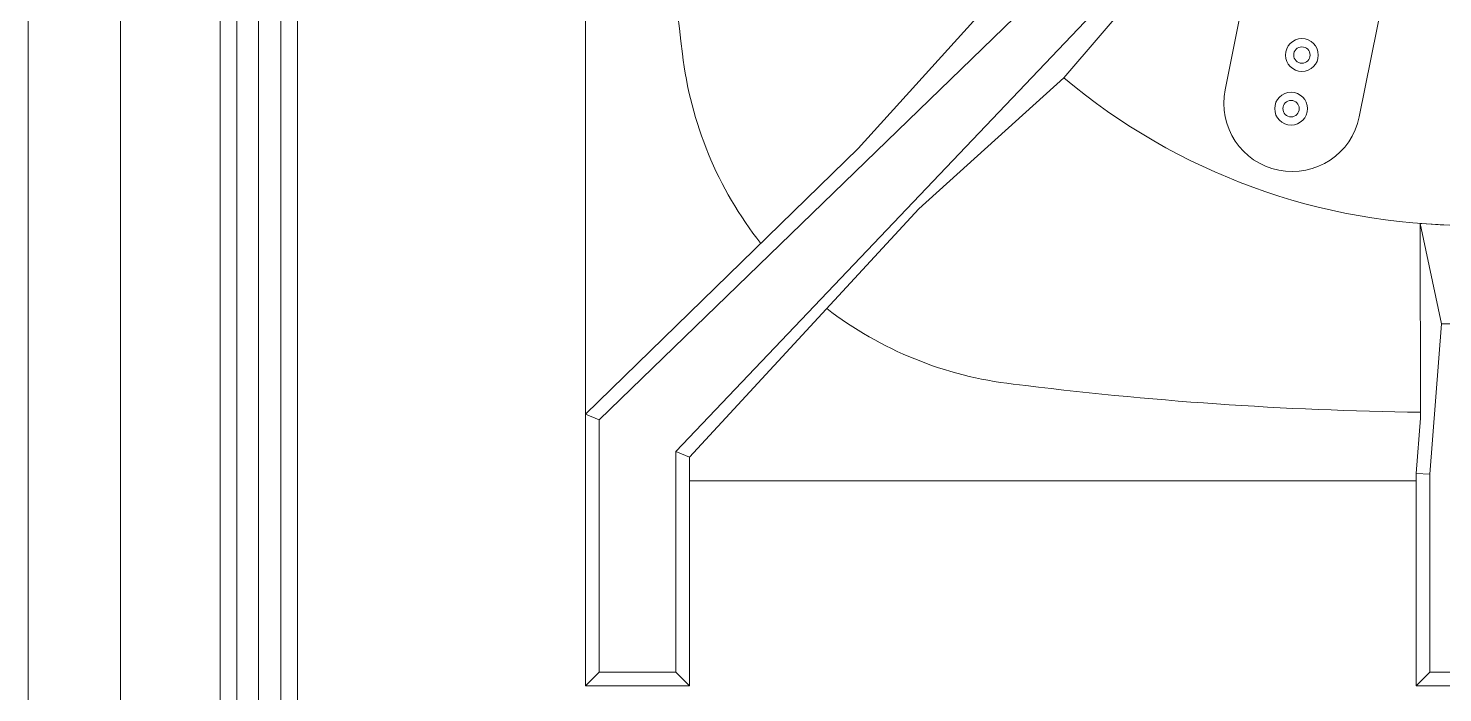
# Model space of a CAD drawing. Extents: x 306 to 2240, y 18 to 779.
# Drawn here: x 688.7702 to 689.0286, y 391.6048 to 391.7263 of the extents above; entities that cross this region are included whole.
import ezdxf

# ---------------------------------------------------------------- set-up
doc = ezdxf.new("R2010")
doc.units = 0
doc.header["$MEASUREMENT"] = 0
doc.linetypes.add('ACAD_ISO03W100', pattern=[30, 12, -18])
doc.layers.add('EQUIPAMIENTO SUPER', color=1, linetype='Continuous')
doc.layers.add('Sanitario', color=1, linetype='Continuous')

msp = doc.modelspace()

# ---------------------------------------------------------------- linework, layer by layer
at = {"layer": 'EQUIPAMIENTO SUPER', "color": 253, "lineweight": 0}
for p, q in [((688.78699494084, 391.204752502158, -6.438942029e-07), (688.78699494084, 392.0047525021575, -6.438942029e-07)), ((688.78699494084, 391.204752502158, -6.438942029e-07), (688.78699494084, 392.0047525021575, -6.438942029e-07)), ((688.8052408786557, 391.204752502158, -6.438942029e-07), (688.8052408786557, 392.0047525021575, -6.438942029e-07)), ((688.8052408786557, 391.204752502158, -6.438942029e-07), (688.8052408786557, 392.0047525021575, -6.438942029e-07)), ((688.8082408786563, 391.204752502158, -6.438942029e-07), (688.8082408786563, 392.0047525021575, -6.438942029e-07)), ((688.8082408786563, 391.204752502158, -6.438942029e-07), (688.8082408786563, 392.0047525021575, -6.438942029e-07)), ((688.8122408786571, 391.204752502158, -6.438942029e-07), (688.8122408786571, 392.0047525021575, -6.438942029e-07)), ((688.8122408786571, 391.204752502158, -6.438942029e-07), (688.8122408786571, 392.0047525021575, -6.438942029e-07)), ((688.8163362679685, 391.204752502158, -6.438942029e-07), (688.8163362679685, 392.0047525021575, -6.438942029e-07)), ((688.8163362679685, 391.204752502158, -6.438942029e-07), (688.8163362679685, 392.0047525021575, -6.438942029e-07)), ((688.8193362679652, 391.204752502158, -6.438942029e-07), (688.8193362679652, 392.0047525021575, -6.438942029e-07)), ((688.8193362679652, 391.204752502158, -6.438942029e-07), (688.8193362679652, 392.0047525021575, -6.438942029e-07)), ((688.8719949408389, 391.8047525021579, -6.438942029e-07), (688.8719949408389, 391.6435025021576, -6.438942029e-07)), ((688.9948259178004, 391.7446641600711, -6.438942029e-07), (688.9888651814531, 391.7150542406891, -6.438942029e-07)), ((689.0188540542497, 391.7373450647219, -6.438942029e-07), (689.0133735105394, 391.7101204991892, -6.438942029e-07)), ((689.0284249408384, 391.6722525021582, -6.438942029e-07), (689.0244838353087, 391.6905881774768, -6.438942029e-07)), ((688.8719949408389, 391.6557244453879, -6.438942029e-07), (688.8744949408377, 391.6546519970948, -6.438942029e-07)), ((688.888494940837, 391.6488530072215, -6.438942029e-07), (688.8909949408393, 391.6478552195067, -6.438942029e-07)), ((688.8744949408377, 391.6085025021579, -6.438942029e-07), (688.8719949408389, 391.6060025021579, -6.438942029e-07)), ((688.888494940837, 391.6085025021579, -6.438942029e-07), (688.8909949408393, 391.6060025021579, -6.438942029e-07)), ((689.0262449408388, 391.6085025021579, -6.438942029e-07), (689.0237449408362, 391.6060025021579, -6.438942029e-07))]:
    msp.add_line(p, q, dxfattribs=at)
at = {"layer": 'EQUIPAMIENTO SUPER', "color": 253, "linetype": 'ACAD_ISO03W100', "lineweight": 0}
msp.add_line((689.0262449408388, 391.6447525021578, -6.438942029e-07), (689.0237449408362, 391.6448514378783, -6.438942029e-07), dxfattribs=at)
at = {"layer": 'EQUIPAMIENTO SUPER', "color": 253, "lineweight": 0, "elevation": -6.438508219e-07}
for points in [[(688.78699494084, 391.204752502158), (688.7701595334822, 391.204752502158), (688.7701595334822, 392.0047525021575), (688.78699494084, 392.0047525021575)], [(688.78699494084, 391.204752502158), (688.7701595334822, 391.204752502158), (688.7701595334822, 392.0047525021575), (688.78699494084, 392.0047525021575)], [(689.0051311089177, 391.7706264229802), (688.9991184576198, 391.7766390742756), (688.9457914469881, 391.7308462344024), (688.9218348962517, 391.7043144517704), (688.8719949408389, 391.6557244453879), (688.8719949408389, 391.6060025021579), (688.8909949408393, 391.6060025021579), (688.8909949408393, 391.6478552195067), (688.9328753552893, 391.6932807734674), (688.95938826903, 391.7172571192534), (689.0051311089177, 391.7706264229802)], [(688.8744949408377, 391.6085025021579), (688.8744949408377, 391.6546519970948), (688.9990466530385, 391.7755039618261), (689.0041412861815, 391.7705634343433), (688.888494940837, 391.6488530072215), (688.888494940837, 391.6085025021579), (688.8744949408377, 391.6085025021579), (688.8744949408377, 391.6085025021579)], [(689.0244838353087, 391.6905881774768), (689.0245498200989, 391.655004731305), (689.0237449408362, 391.6448514378783), (689.0237449408362, 391.6060025021579), (689.0332449408365, 391.6060025021579)], [(689.0332449408365, 391.6085025021579), (689.0262449408388, 391.6085025021579), (689.0262449408388, 391.6447525021578), (689.0284249408384, 391.6722525021582), (689.0332449408365, 391.6722525021582)], [(689.0237449408362, 391.643502502158), (688.8909949408393, 391.643502502158)]]:
    msp.add_lwpolyline(points, dxfattribs=at)
at = {"layer": 'EQUIPAMIENTO SUPER', "color": 253, "lineweight": 0}
for centre, radius in [((689.0028929928253, 391.7213979491239, -6.438942029e-07), 0.003), ((689.0028929928253, 391.7213979491239, -6.438942029e-07), 0.003), ((689.0028929928253, 391.7213979491239, -6.438942029e-07), 0.003), ((689.0028929928253, 391.7213979491239, -6.438942029e-07), 0.003), ((689.0028929928253, 391.7213979491239, -6.438942029e-07), 0.003), ((689.0028929928253, 391.7213979491239, -6.438942029e-07), 0.003), ((689.0028929928253, 391.7213979491239, -6.438942029e-07), 0.003), ((689.0028929928253, 391.7213979491239, -6.438942029e-07), 0.003), ((689.0028929928253, 391.7213979491239, -6.438942029e-07), 0.003), ((689.0028929928253, 391.7213979491239, -6.438942029e-07), 0.003), ((689.0028929928253, 391.7213979491239, -6.438942029e-07), 0.003), ((689.0028929928253, 391.7213979491239, -6.438942029e-07), 0.003), ((689.0028929928253, 391.7213979491239, -6.438942029e-07), 0.003), ((689.0028929928253, 391.7213979491239, -6.438942029e-07), 0.003), ((689.0028929928253, 391.7213979491239, -6.438942029e-07), 0.003), ((689.0028929928253, 391.7213979491239, -6.438942029e-07), 0.003), ((689.0028929928253, 391.7213979491239, -6.438942029e-07), 0.0015), ((689.0028929928253, 391.7213979491239, -6.438942029e-07), 0.0015), ((689.0028929928253, 391.7213979491239, -6.438942029e-07), 0.0015), ((689.0028929928253, 391.7213979491239, -6.438942029e-07), 0.0015), ((689.0028929928253, 391.7213979491239, -6.438942029e-07), 0.0015), ((689.0028929928253, 391.7213979491239, -6.438942029e-07), 0.0015), ((689.0028929928253, 391.7213979491239, -6.438942029e-07), 0.0015), ((689.0028929928253, 391.7213979491239, -6.438942029e-07), 0.0015), ((689.0028929928253, 391.7213979491239, -6.438942029e-07), 0.0015), ((689.0028929928253, 391.7213979491239, -6.438942029e-07), 0.0015), ((689.0028929928253, 391.7213979491239, -6.438942029e-07), 0.0015), ((689.0028929928253, 391.7213979491239, -6.438942029e-07), 0.0015), ((689.0028929928253, 391.7213979491239, -6.438942029e-07), 0.0015), ((689.0028929928253, 391.7213979491239, -6.438942029e-07), 0.0015), ((689.0028929928253, 391.7213979491239, -6.438942029e-07), 0.0015), ((689.0028929928253, 391.7213979491239, -6.438942029e-07), 0.0015), ((689.0009194962242, 391.7115946174874, -6.438942029e-07), 0.003), ((689.0009194962242, 391.7115946174874, -6.438942029e-07), 0.003), ((689.0009194962242, 391.7115946174874, -6.438942029e-07), 0.003), ((689.0009194962242, 391.7115946174874, -6.438942029e-07), 0.003), ((689.0009194962242, 391.7115946174874, -6.438942029e-07), 0.003), ((689.0009194962242, 391.7115946174874, -6.438942029e-07), 0.003), ((689.0009194962242, 391.7115946174874, -6.438942029e-07), 0.003), ((689.0009194962242, 391.7115946174874, -6.438942029e-07), 0.003), ((689.0009194962242, 391.7115946174874, -6.438942029e-07), 0.003), ((689.0009194962242, 391.7115946174874, -6.438942029e-07), 0.003), ((689.0009194962242, 391.7115946174874, -6.438942029e-07), 0.003), ((689.0009194962242, 391.7115946174874, -6.438942029e-07), 0.003), ((689.0009194962242, 391.7115946174874, -6.438942029e-07), 0.003), ((689.0009194962242, 391.7115946174874, -6.438942029e-07), 0.003), ((689.0009194962242, 391.7115946174874, -6.438942029e-07), 0.003), ((689.0009194962242, 391.7115946174874, -6.438942029e-07), 0.003), ((689.0009194962242, 391.7115946174874, -6.438942029e-07), 0.0015), ((689.0009194962242, 391.7115946174874, -6.438942029e-07), 0.0015), ((689.0009194962242, 391.7115946174874, -6.438942029e-07), 0.0015), ((689.0009194962242, 391.7115946174874, -6.438942029e-07), 0.0015), ((689.0009194962242, 391.7115946174874, -6.438942029e-07), 0.0015), ((689.0009194962242, 391.7115946174874, -6.438942029e-07), 0.0015), ((689.0009194962242, 391.7115946174874, -6.438942029e-07), 0.0015), ((689.0009194962242, 391.7115946174874, -6.438942029e-07), 0.0015), ((689.0009194962242, 391.7115946174874, -6.438942029e-07), 0.0015), ((689.0009194962242, 391.7115946174874, -6.438942029e-07), 0.0015), ((689.0009194962242, 391.7115946174874, -6.438942029e-07), 0.0015), ((689.0009194962242, 391.7115946174874, -6.438942029e-07), 0.0015), ((689.0009194962242, 391.7115946174874, -6.438942029e-07), 0.0015), ((689.0009194962242, 391.7115946174874, -6.438942029e-07), 0.0015), ((689.0009194962242, 391.7115946174874, -6.438942029e-07), 0.0015), ((689.0009194962242, 391.7115946174874, -6.438942029e-07), 0.0015)]:
    msp.add_circle(centre, radius, dxfattribs=at)
for centre, radius, start, end in [((689.5502449408361, 391.8047689414828, -6.438942029e-07), 0.6657500000000001, 180.751086381999, 187.1729403872386), ((688.9580027548168, 391.7295151010159, -6.438942029e-07), 0.06875, 186.5772487141416, 218.2581852054179), ((689.0332449408365, 391.8047525021579, -6.438942029e-07), 0.1145, 229.8315927053829, 270), ((689.0011193459962, 391.7125873699392, -6.438942029e-07), 0.0125, 168.6179830128577, 348.6179830128577), ((689.0332449408365, 391.8047525021579, -6.438942029e-07), 0.114499999999998, 265.6116551413012, 270), ((688.9580075396938, 391.7295103161368, -6.438942029e-07), 0.06875, 232.3990500572724, 263.4227512857748), ((689.0332613801642, 392.3217525021575, -6.438942029e-07), 0.6657500000000001, 262.8270596128631, 269.2500759311597)]:
    msp.add_arc(centre, radius, start, end, dxfattribs=at)
at = {"layer": 'Sanitario', "color": 253, "lineweight": 0, "elevation": -6.438508219e-07}
msp.add_lwpolyline([(688.7701595334822, 392.1047525021576), (689.6979302473833, 392.1047525021576), (689.6979302473833, 390.6005768772004), (688.7701595334822, 390.6005768772004)], close=True, dxfattribs=at)

doc.saveas('drawing.dxf')
